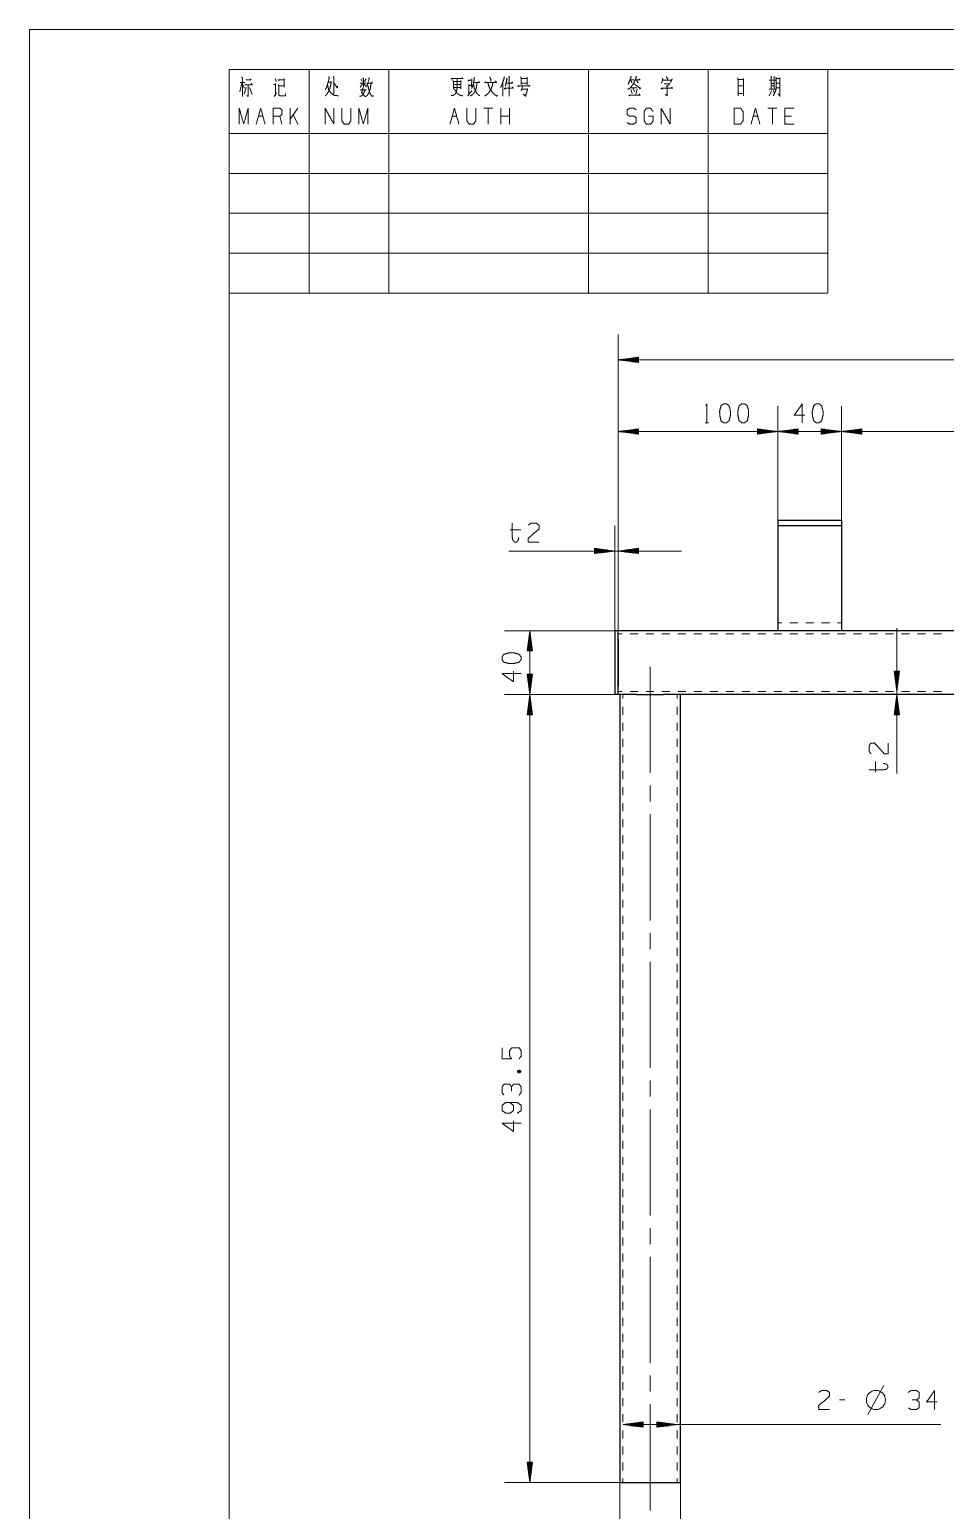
# Model space of a CAD drawing. Header units: millimetres. Extents: x 2210 to 79821, y -19430 to 2344.
# Drawn here: x 3900.3 to 4015, y 1604.4 to 1789.8 of the extents above; entities that cross this region are included whole.
import ezdxf

# ---------------------------------------------------------------- set-up
doc = ezdxf.new("R2010")
doc.units = ezdxf.units.MM
doc.layers.add('101', color=7, linetype='Continuous', true_color=0xffffff)

msp = doc.modelspace()

# ---------------------------------------------------------------- linework, layer by layer
at = {"layer": '101', "color": 133, "linetype": 'Continuous', "lineweight": 18}
for p, q in [((4320.27, 1789.82), (3900.27, 1789.82)), ((3900.27, 1789.82), (3900.27, 1492.82)), ((3925.27, 1784.82), (4000.27, 1784.82)), ((4315.27, 1784.82), (3925.27, 1784.82)), ((3925.27, 1784.82), (4000.27, 1784.82)), ((3925.27, 1784.82), (3925.27, 1756.82)), ((3925.27, 1784.82), (3925.27, 1497.82)), ((3925.27, 1784.82), (4000.27, 1784.82)), ((3935.27, 1784.82), (3935.27, 1756.82)), ((3945.27, 1784.82), (3945.27, 1756.82)), ((3970.27, 1784.82), (3970.27, 1756.82)), ((3985.27, 1784.82), (3985.27, 1756.82)), ((4000.27, 1784.82), (4000.27, 1756.82)), ((3925.27, 1776.82), (4000.27, 1776.82)), ((3925.27, 1771.82), (4000.27, 1771.82)), ((3925.27, 1766.82), (4000.27, 1766.82)), ((3925.27, 1761.82), (4000.27, 1761.82)), ((3925.27, 1756.82), (4000.27, 1756.82))]:
    msp.add_line(p, q, dxfattribs=at)
at = {"layer": '101', "color": 72, "linetype": 'Continuous', "lineweight": 18}
for p, q in [((3926.84, 1783.12), (3926.62, 1782.01)), ((3926.63, 1783.19), (3927.24, 1783.19)), ((3926.95, 1782.96), (3927.17, 1782.48)), ((3927.38, 1782.61), (3927.14, 1781.74)), ((3927.83, 1782.59), (3928.14, 1781.7)), ((3931.01, 1783.7), (3931.14, 1783.31)), ((3931.4, 1782.9), (3931.49, 1782.79)), ((3937.68, 1783.23), (3938.03, 1783.23)), ((3941.66, 1782.3), (3942.42, 1782.3)), ((3941.95, 1783.02), (3941.69, 1782.61)), ((3941.79, 1783.6), (3941.93, 1783.31)), ((3942.14, 1783), (3942.38, 1782.73)), ((3942.41, 1783.64), (3942.22, 1783.31)), ((3953.36, 1782.59), (3954.24, 1782.59)), ((3953.38, 1783.31), (3954.26, 1783.31)), ((3953.38, 1782.96), (3954.24, 1782.96)), ((3954.27, 1783.45), (3954.27, 1782.38)), ((3955.27, 1782.98), (3955.27, 1781.72)), ((3955.28, 1782.83), (3955.62, 1782.83)), ((3955.66, 1783.64), (3955.63, 1782.71)), ((3959.54, 1783.1), (3959.54, 1781.47)), ((3961.82, 1783.68), (3962.58, 1783.68)), ((3961.82, 1783.1), (3962.58, 1783.1)), ((3962, 1782.73), (3961.82, 1782.15)), ((3961.87, 1782.38), (3962.6, 1782.38)), ((3962.6, 1783.87), (3962.6, 1782.92)), ((3975.57, 1782.34), (3975.75, 1781.84)), ((3975.62, 1782.54), (3976.33, 1782.54)), ((3975.86, 1782.44), (3976.03, 1782.03)), ((3976.39, 1782.38), (3976.19, 1781.72)), ((3976.3, 1783.5), (3976.48, 1783.16)), ((3993.12, 1782.77), (3993.52, 1782.77)), ((3993.49, 1783.95), (3993.59, 1783.81)), ((3930.92, 1781.45), (3931.2, 1781.9)), ((3993.18, 1782.15), (3992.92, 1781.53)), ((3993.44, 1782.19), (3993.55, 1781.86)), ((3994.02, 1781.76), (3994.26, 1781.51)), ((3928.93, 1778.99), (3929.48, 1778.99)), ((3931.88, 1778), (3931.61, 1778.99)), ((3932.89, 1778), (3932.89, 1779.97)), ((3933.86, 1779.97), (3932.89, 1778.6)), ((3933.86, 1778), (3933.3, 1779.18)), ((3953.2, 1778.99), (3953.76, 1778.99)), ((3958.28, 1779.97), (3957.17, 1779.97)), ((3957.72, 1779.97), (3957.72, 1778)), ((3959.29, 1778), (3959.29, 1779.97)), ((3960.4, 1778.99), (3959.29, 1778.99)), ((3960.4, 1778), (3960.4, 1779.97)), ((3990.91, 1778.99), (3991.47, 1778.99)), ((3993.87, 1779.97), (3992.76, 1779.97)), ((3993.31, 1779.97), (3993.31, 1778)), ((3995.71, 1778.99), (3994.88, 1778.99)), ((3984.9, 1740.58), (3985.32, 1740.58)), ((3960.46, 1727.19), (3961.79, 1727.19)), ((4006.23, 1696.84), (4006.23, 1698.17)), ((3961.38, 1659.24), (3961.8, 1659.4)), ((4005.25, 1616.35), (4007.25, 1620)), ((4002.4, 1618.19), (4001.73, 1618.19))]:
    msp.add_line(p, q, dxfattribs=at)
at = {"layer": '101', "color": 22, "linetype": 'Continuous', "lineweight": 18}
for p, q in [((3973.98, 1714.54), (3973.98, 1751.64)), ((3976.52, 1748.8), (3973.98, 1748.46)), ((3973.98, 1748.46), (3976.52, 1748.13)), ((4085.98, 1748.46), (3973.98, 1748.46)), ((3976.52, 1748.49), (3974.17, 1748.49)), ((3976.52, 1748.44), (3974.17, 1748.44)), ((3976.52, 1748.54), (3974.56, 1748.54)), ((3976.52, 1748.39), (3974.56, 1748.39)), ((3976.52, 1748.59), (3974.95, 1748.59)), ((3976.52, 1748.34), (3974.95, 1748.34)), ((3976.52, 1748.64), (3975.33, 1748.64)), ((3976.52, 1748.28), (3975.33, 1748.28)), ((3976.52, 1748.69), (3975.72, 1748.69)), ((3976.52, 1748.23), (3975.72, 1748.23)), ((3976.52, 1748.74), (3976.1, 1748.74)), ((3976.52, 1748.18), (3976.1, 1748.18)), ((3976.52, 1748.79), (3976.49, 1748.79)), ((3976.52, 1748.79), (3976.49, 1748.79)), ((3976.52, 1748.13), (3976.49, 1748.13)), ((3976.52, 1748.13), (3976.49, 1748.13)), ((3976.52, 1748.13), (3976.52, 1748.8)), ((3973.98, 1714.54), (3973.98, 1742.66)), ((3993.98, 1728.36), (3993.98, 1742.66)), ((3993.98, 1728.36), (3993.98, 1742.66)), ((4001.98, 1728.36), (4001.98, 1742.66)), ((4001.98, 1728.36), (4001.98, 1742.66)), ((3976.52, 1739.82), (3973.98, 1739.49)), ((3976.52, 1739.66), (3975.33, 1739.66)), ((3976.52, 1739.71), (3975.72, 1739.71)), ((3976.52, 1739.76), (3976.1, 1739.76)), ((3976.52, 1739.82), (3976.49, 1739.82)), ((3976.52, 1739.82), (3976.49, 1739.82)), ((3976.52, 1739.15), (3976.52, 1739.82)), ((3993.98, 1739.49), (3991.44, 1739.82)), ((3991.44, 1739.82), (3991.47, 1739.82)), ((3991.44, 1739.82), (3991.44, 1739.15)), ((3991.44, 1739.82), (3991.47, 1739.82)), ((3991.44, 1739.76), (3991.86, 1739.76)), ((3991.44, 1739.71), (3992.25, 1739.71)), ((3991.44, 1739.66), (3992.63, 1739.66)), ((3996.52, 1739.82), (3993.98, 1739.49)), ((3996.52, 1739.66), (3995.33, 1739.66)), ((3996.52, 1739.71), (3995.72, 1739.71)), ((3996.52, 1739.76), (3996.1, 1739.76)), ((3996.52, 1739.82), (3996.49, 1739.82)), ((3996.52, 1739.82), (3996.49, 1739.82)), ((3996.52, 1739.15), (3996.52, 1739.82)), ((4001.98, 1739.49), (3999.44, 1739.82)), ((3999.44, 1739.82), (3999.47, 1739.82)), ((3999.44, 1739.82), (3999.44, 1739.15)), ((3999.44, 1739.82), (3999.47, 1739.82)), ((3999.44, 1739.76), (3999.86, 1739.76)), ((3999.44, 1739.71), (4000.25, 1739.71)), ((3999.44, 1739.66), (4000.63, 1739.66)), ((4004.52, 1739.82), (4001.98, 1739.49)), ((4004.52, 1739.66), (4003.33, 1739.66)), ((4004.52, 1739.71), (4003.72, 1739.71)), ((4004.52, 1739.76), (4004.1, 1739.76)), ((4004.52, 1739.82), (4004.49, 1739.82)), ((4004.52, 1739.82), (4004.49, 1739.82)), ((4004.52, 1739.15), (4004.52, 1739.82)), ((3973.98, 1739.49), (3976.52, 1739.15)), ((3973.98, 1739.49), (3993.98, 1739.49)), ((3976.52, 1739.51), (3974.17, 1739.51)), ((3976.52, 1739.46), (3974.17, 1739.46)), ((3976.52, 1739.56), (3974.56, 1739.56)), ((3976.52, 1739.41), (3974.56, 1739.41)), ((3976.52, 1739.61), (3974.95, 1739.61)), ((3976.52, 1739.36), (3974.95, 1739.36)), ((3976.52, 1739.31), (3975.33, 1739.31)), ((3976.52, 1739.26), (3975.72, 1739.26)), ((3976.52, 1739.21), (3976.1, 1739.21)), ((3976.52, 1739.15), (3976.49, 1739.15)), ((3976.52, 1739.15), (3976.49, 1739.15)), ((3991.44, 1739.61), (3993.02, 1739.61)), ((3991.44, 1739.56), (3993.4, 1739.56)), ((3991.44, 1739.51), (3993.79, 1739.51)), ((3991.44, 1739.15), (3993.98, 1739.49)), ((3991.44, 1739.46), (3993.79, 1739.46)), ((3991.44, 1739.41), (3993.4, 1739.41)), ((3991.44, 1739.36), (3993.02, 1739.36)), ((3991.44, 1739.31), (3992.63, 1739.31)), ((3991.44, 1739.26), (3992.25, 1739.26)), ((3991.44, 1739.21), (3991.86, 1739.21)), ((3991.44, 1739.15), (3991.47, 1739.15)), ((3991.44, 1739.15), (3991.47, 1739.15)), ((3993.98, 1739.49), (3996.52, 1739.15)), ((3993.98, 1739.49), (4001.98, 1739.49)), ((3996.52, 1739.51), (3994.17, 1739.51)), ((3996.52, 1739.46), (3994.17, 1739.46)), ((3996.52, 1739.56), (3994.56, 1739.56)), ((3996.52, 1739.41), (3994.56, 1739.41)), ((3996.52, 1739.61), (3994.95, 1739.61)), ((3996.52, 1739.36), (3994.95, 1739.36)), ((3996.52, 1739.31), (3995.33, 1739.31)), ((3996.52, 1739.26), (3995.72, 1739.26)), ((3996.52, 1739.21), (3996.1, 1739.21)), ((3996.52, 1739.15), (3996.49, 1739.15)), ((3996.52, 1739.15), (3996.49, 1739.15)), ((3999.44, 1739.61), (4001.02, 1739.61)), ((3999.44, 1739.56), (4001.4, 1739.56)), ((3999.44, 1739.51), (4001.79, 1739.51)), ((3999.44, 1739.15), (4001.98, 1739.49)), ((3999.44, 1739.46), (4001.79, 1739.46)), ((3999.44, 1739.41), (4001.4, 1739.41)), ((3999.44, 1739.36), (4001.02, 1739.36)), ((3999.44, 1739.31), (4000.63, 1739.31)), ((3999.44, 1739.26), (4000.25, 1739.26)), ((3999.44, 1739.21), (3999.86, 1739.21)), ((3999.44, 1739.15), (3999.47, 1739.15)), ((3999.44, 1739.15), (3999.47, 1739.15)), ((4001.98, 1739.49), (4004.52, 1739.15)), ((4001.98, 1739.49), (4057.98, 1739.49)), ((4004.52, 1739.51), (4002.17, 1739.51)), ((4004.52, 1739.46), (4002.17, 1739.46)), ((4004.52, 1739.56), (4002.56, 1739.56)), ((4004.52, 1739.41), (4002.56, 1739.41)), ((4004.52, 1739.61), (4002.95, 1739.61)), ((4004.52, 1739.36), (4002.95, 1739.36)), ((4004.52, 1739.31), (4003.33, 1739.31)), ((4004.52, 1739.26), (4003.72, 1739.26)), ((4004.52, 1739.21), (4004.1, 1739.21)), ((4004.52, 1739.15), (4004.49, 1739.15)), ((4004.52, 1739.15), (4004.49, 1739.15)), ((3973.58, 1714.54), (3973.58, 1727.7)), ((3973.98, 1714.54), (3973.98, 1727.7)), ((3973.58, 1724.52), (3971.04, 1724.86)), ((3971.04, 1724.86), (3971.04, 1724.19)), ((3971.04, 1724.85), (3971.07, 1724.85)), ((3971.04, 1724.85), (3971.07, 1724.85)), ((3971.04, 1724.8), (3971.46, 1724.8)), ((3976.52, 1724.86), (3973.98, 1724.52)), ((3976.52, 1724.8), (3976.1, 1724.8)), ((3976.52, 1724.85), (3976.49, 1724.85)), ((3976.52, 1724.85), (3976.49, 1724.85)), ((3976.52, 1724.19), (3976.52, 1724.86)), ((3981.92, 1724.52), (3960.29, 1724.52)), ((3971.04, 1724.75), (3971.85, 1724.75)), ((3971.04, 1724.7), (3972.23, 1724.7)), ((3971.04, 1724.65), (3972.62, 1724.65)), ((3971.04, 1724.6), (3973, 1724.6)), ((3971.04, 1724.55), (3973.39, 1724.55)), ((3971.04, 1724.19), (3973.58, 1724.52)), ((3971.04, 1724.5), (3973.39, 1724.5)), ((3971.04, 1724.45), (3973, 1724.45)), ((3971.04, 1724.39), (3972.62, 1724.39)), ((3971.04, 1724.34), (3972.23, 1724.34)), ((3971.04, 1724.29), (3971.85, 1724.29)), ((3971.04, 1724.24), (3971.46, 1724.24)), ((3971.04, 1724.19), (3971.07, 1724.19)), ((3971.04, 1724.19), (3971.07, 1724.19)), ((3973.98, 1724.52), (3976.52, 1724.19)), ((3976.52, 1724.55), (3974.17, 1724.55)), ((3976.52, 1724.5), (3974.17, 1724.5)), ((3976.52, 1724.6), (3974.56, 1724.6)), ((3976.52, 1724.45), (3974.56, 1724.45)), ((3976.52, 1724.65), (3974.95, 1724.65)), ((3976.52, 1724.39), (3974.95, 1724.39)), ((3976.52, 1724.7), (3975.33, 1724.7)), ((3976.52, 1724.34), (3975.33, 1724.34)), ((3976.52, 1724.75), (3975.72, 1724.75)), ((3976.52, 1724.29), (3975.72, 1724.29)), ((3976.52, 1724.24), (3976.1, 1724.24)), ((3976.52, 1724.19), (3976.49, 1724.19)), ((3976.52, 1724.19), (3976.49, 1724.19)), ((3973.98, 1714.54), (3959.75, 1714.54)), ((3962.92, 1714.54), (3962.59, 1712)), ((3962.85, 1712), (3962.85, 1713.96)), ((3962.9, 1712), (3962.9, 1714.34)), ((3963.26, 1712), (3962.92, 1714.54)), ((3962.92, 1706.54), (3962.92, 1714.54)), ((3962.95, 1712), (3962.95, 1714.34)), ((3963, 1712), (3963, 1713.96)), ((4008.9, 1696.66), (4008.9, 1714.87)), ((3962.59, 1712), (3962.59, 1712.03)), ((3962.59, 1712), (3962.59, 1712.03)), ((3962.59, 1712), (3963.26, 1712)), ((3962.64, 1712), (3962.64, 1712.41)), ((3962.69, 1712), (3962.69, 1712.8)), ((3962.74, 1712), (3962.74, 1713.18)), ((3962.8, 1712), (3962.8, 1713.57)), ((3963.05, 1712), (3963.05, 1713.57)), ((3963.1, 1712), (3963.1, 1713.18)), ((3963.15, 1712), (3963.15, 1712.8)), ((3963.2, 1712), (3963.2, 1712.41)), ((3963.25, 1712), (3963.25, 1712.03)), ((3963.25, 1712), (3963.25, 1712.03)), ((3962.59, 1709.08), (3962.59, 1709.04)), ((3962.59, 1709.08), (3962.59, 1709.04)), ((3963.26, 1709.08), (3962.59, 1709.08)), ((3962.59, 1709.08), (3962.92, 1706.54)), ((3962.64, 1709.08), (3962.64, 1708.66)), ((3962.69, 1709.08), (3962.69, 1708.27)), ((3962.74, 1709.08), (3962.74, 1707.89)), ((3962.8, 1709.08), (3962.8, 1707.5)), ((3962.85, 1709.08), (3962.85, 1707.11)), ((3962.9, 1709.08), (3962.9, 1706.73)), ((3962.92, 1706.54), (3963.26, 1709.08)), ((3962.95, 1709.08), (3962.95, 1706.73)), ((3963, 1709.08), (3963, 1707.11)), ((3963.05, 1709.08), (3963.05, 1707.5)), ((3963.1, 1709.08), (3963.1, 1707.89)), ((3963.15, 1709.08), (3963.15, 1708.27)), ((3963.2, 1709.08), (3963.2, 1708.66)), ((3963.25, 1709.08), (3963.25, 1709.04)), ((3963.25, 1709.08), (3963.25, 1709.04)), ((4008.56, 1709.48), (4008.9, 1706.94)), ((4009.23, 1709.48), (4008.56, 1709.48)), ((4008.57, 1709.48), (4008.57, 1709.44)), ((4008.57, 1709.48), (4008.57, 1709.44)), ((4008.62, 1709.48), (4008.62, 1709.06)), ((4008.67, 1709.48), (4008.67, 1708.67)), ((4008.72, 1709.48), (4008.72, 1708.29)), ((4008.77, 1709.48), (4008.77, 1707.9)), ((4008.82, 1709.48), (4008.82, 1707.51)), ((4008.87, 1709.48), (4008.87, 1707.13)), ((4008.9, 1706.94), (4009.23, 1709.48)), ((4008.92, 1709.48), (4008.92, 1707.13)), ((4008.97, 1709.48), (4008.97, 1707.51)), ((4009.02, 1709.48), (4009.02, 1707.9)), ((4009.07, 1709.48), (4009.07, 1708.29)), ((4009.12, 1709.48), (4009.12, 1708.67)), ((4009.18, 1709.48), (4009.18, 1709.06)), ((4009.23, 1709.48), (4009.23, 1709.44)), ((4009.23, 1709.48), (4009.23, 1709.44)), ((3974.18, 1706.54), (3959.75, 1706.54)), ((3973.98, 1706.54), (3959.75, 1706.54)), ((3962.92, 1706.54), (3962.59, 1704)), ((3962.9, 1704), (3962.9, 1706.34)), ((3962.92, 1607.84), (3962.92, 1706.54)), ((3963.26, 1704), (3962.92, 1706.54)), ((3962.95, 1704), (3962.95, 1706.34)), ((3976.28, 1706.54), (4012.07, 1706.54)), ((4008.9, 1706.54), (4008.56, 1704)), ((4008.87, 1704), (4008.87, 1706.34)), ((4009.23, 1704), (4008.9, 1706.54)), ((4008.92, 1704), (4008.92, 1706.34)), ((3962.64, 1704), (3962.64, 1704.41)), ((3962.69, 1704), (3962.69, 1704.8)), ((3962.74, 1704), (3962.74, 1705.18)), ((3962.8, 1704), (3962.8, 1705.57)), ((3962.85, 1704), (3962.85, 1705.96)), ((3963, 1704), (3963, 1705.96)), ((3963.05, 1704), (3963.05, 1705.57)), ((3963.1, 1704), (3963.1, 1705.18)), ((3963.15, 1704), (3963.15, 1704.8)), ((3963.2, 1704), (3963.2, 1704.41)), ((4008.62, 1704), (4008.62, 1704.41)), ((4008.67, 1704), (4008.67, 1704.8)), ((4008.72, 1704), (4008.72, 1705.18)), ((4008.77, 1704), (4008.77, 1705.57)), ((4008.82, 1704), (4008.82, 1705.96)), ((4008.97, 1704), (4008.97, 1705.96)), ((4009.02, 1704), (4009.02, 1705.57)), ((4009.07, 1704), (4009.07, 1705.18)), ((4009.12, 1704), (4009.12, 1704.8)), ((4009.18, 1704), (4009.18, 1704.41)), ((3962.59, 1704), (3962.59, 1704.03)), ((3962.59, 1704), (3962.59, 1704.03)), ((3962.59, 1704), (3963.26, 1704)), ((3963.25, 1704), (3963.25, 1704.03)), ((3963.25, 1704), (3963.25, 1704.03)), ((4008.56, 1704), (4009.23, 1704)), ((4008.57, 1704), (4008.57, 1704.03)), ((4008.57, 1704), (4008.57, 1704.03)), ((4009.23, 1704), (4009.23, 1704.03)), ((4009.23, 1704), (4009.23, 1704.03)), ((3977.12, 1615.44), (3974.58, 1615.1)), ((3977.12, 1615.38), (3976.7, 1615.38)), ((3977.12, 1615.43), (3977.09, 1615.43)), ((3977.12, 1615.43), (3977.09, 1615.43)), ((3977.12, 1614.77), (3977.12, 1615.44)), ((3981.38, 1615.1), (3978.84, 1615.44)), ((3978.84, 1615.44), (3978.84, 1614.77)), ((3978.84, 1615.43), (3978.87, 1615.43)), ((3978.84, 1615.43), (3978.87, 1615.43)), ((3978.84, 1615.38), (3979.26, 1615.38)), ((3974.58, 1615.1), (4014.4, 1615.1)), ((3974.58, 1615.1), (3977.12, 1614.77)), ((3977.12, 1615.13), (3974.77, 1615.13)), ((3977.12, 1615.08), (3974.77, 1615.08)), ((3977.12, 1615.18), (3975.16, 1615.18)), ((3977.12, 1615.03), (3975.16, 1615.03)), ((3977.12, 1615.23), (3975.55, 1615.23)), ((3977.12, 1614.97), (3975.55, 1614.97)), ((3977.12, 1615.28), (3975.93, 1615.28)), ((3977.12, 1614.92), (3975.93, 1614.92)), ((3977.12, 1615.33), (3976.32, 1615.33)), ((3977.12, 1614.87), (3976.32, 1614.87)), ((3977.12, 1614.82), (3976.7, 1614.82)), ((3977.12, 1614.77), (3977.09, 1614.77)), ((3977.12, 1614.77), (3977.09, 1614.77)), ((3978.84, 1615.33), (3979.65, 1615.33)), ((3978.84, 1615.28), (3980.03, 1615.28)), ((3978.84, 1615.23), (3980.42, 1615.23)), ((3978.84, 1615.18), (3980.8, 1615.18)), ((3978.84, 1615.13), (3981.19, 1615.13)), ((3978.84, 1614.77), (3981.38, 1615.1)), ((3978.84, 1615.08), (3981.19, 1615.08)), ((3978.84, 1615.03), (3980.8, 1615.03)), ((3978.84, 1614.97), (3980.42, 1614.97)), ((3978.84, 1614.92), (3980.03, 1614.92)), ((3978.84, 1614.87), (3979.65, 1614.87)), ((3978.84, 1614.82), (3979.26, 1614.82)), ((3978.84, 1614.77), (3978.87, 1614.77)), ((3978.84, 1614.77), (3978.87, 1614.77)), ((3963.26, 1610.38), (3962.59, 1610.38)), ((3962.59, 1610.38), (3962.92, 1607.84)), ((3962.59, 1610.38), (3962.59, 1610.34)), ((3962.59, 1610.38), (3962.59, 1610.34)), ((3962.64, 1610.38), (3962.64, 1609.96)), ((3962.69, 1610.38), (3962.69, 1609.57)), ((3962.74, 1610.38), (3962.74, 1609.19)), ((3962.8, 1610.38), (3962.8, 1608.8)), ((3962.85, 1610.38), (3962.85, 1608.41)), ((3962.9, 1610.38), (3962.9, 1608.03)), ((3962.92, 1607.84), (3963.26, 1610.38)), ((3962.95, 1610.38), (3962.95, 1608.03)), ((3963, 1610.38), (3963, 1608.41)), ((3963.05, 1610.38), (3963.05, 1608.8)), ((3963.1, 1610.38), (3963.1, 1609.19)), ((3963.15, 1610.38), (3963.15, 1609.57)), ((3963.2, 1610.38), (3963.2, 1609.96)), ((3963.25, 1610.38), (3963.25, 1610.34)), ((3963.25, 1610.38), (3963.25, 1610.34)), ((3974.18, 1607.84), (3959.75, 1607.84)), ((3974.18, 1607.84), (3974.18, 1595.18)), ((3981.78, 1607.84), (3981.78, 1595.18))]:
    msp.add_line(p, q, dxfattribs=at)
at = {"layer": '101', "color": 92, "linetype": 'Continuous', "lineweight": 25}
for p, q in [((4001.98, 1728.36), (3993.98, 1728.36)), ((3993.98, 1728.36), (3993.98, 1727.66)), ((4001.98, 1727.66), (3993.98, 1727.66)), ((3993.98, 1727.66), (3993.98, 1725.71)), ((4001.98, 1728.36), (4001.98, 1727.66)), ((4001.98, 1727.66), (4001.98, 1725.71)), ((3993.98, 1724.29), (3993.98, 1715.54)), ((4001.98, 1724.29), (4001.98, 1715.54)), ((3993.98, 1714.54), (3973.98, 1714.54)), ((3973.98, 1707.14), (3973.98, 1713.94)), ((4001.98, 1714.54), (3993.98, 1714.54)), ((4057.98, 1714.54), (4001.98, 1714.54)), ((3976.28, 1706.54), (3973.98, 1706.54)), ((3974.18, 1706.54), (3974.18, 1607.84)), ((4085.98, 1706.54), (3979.68, 1706.54)), ((3981.78, 1607.84), (3981.78, 1706.54))]:
    msp.add_line(p, q, dxfattribs=at)
at = {"layer": '101', "color": 53, "linetype": 'Continuous', "lineweight": 18}
for p, q in [((3994.48, 1715.54), (3993.98, 1715.54)), ((3996.48, 1715.54), (3995.48, 1715.54)), ((3998.48, 1715.54), (3997.48, 1715.54)), ((4000.48, 1715.54), (3999.48, 1715.54)), ((4001.98, 1715.54), (4001.48, 1715.54)), ((3974.48, 1714.14), (3973.98, 1714.14)), ((3976.48, 1714.14), (3975.48, 1714.14)), ((3978.48, 1714.14), (3977.48, 1714.14)), ((3980.48, 1714.14), (3979.48, 1714.14)), ((3982.48, 1714.14), (3981.48, 1714.14)), ((3984.48, 1714.14), (3983.48, 1714.14)), ((3986.48, 1714.14), (3985.48, 1714.14)), ((3988.48, 1714.14), (3987.48, 1714.14)), ((3990.48, 1714.14), (3989.48, 1714.14)), ((3992.48, 1714.14), (3991.48, 1714.14)), ((3994.48, 1714.14), (3993.48, 1714.14)), ((3996.48, 1714.14), (3995.48, 1714.14)), ((3998.48, 1714.14), (3997.48, 1714.14)), ((4000.48, 1714.14), (3999.48, 1714.14)), ((4002.48, 1714.14), (4001.48, 1714.14)), ((4004.48, 1714.14), (4003.48, 1714.14)), ((4006.48, 1714.14), (4005.48, 1714.14)), ((4008.48, 1714.14), (4007.48, 1714.14)), ((4010.48, 1714.14), (4009.48, 1714.14)), ((4012.48, 1714.14), (4011.48, 1714.14)), ((4014.48, 1714.14), (4013.48, 1714.14)), ((3974.48, 1706.94), (3973.98, 1706.94)), ((3974.58, 1706.54), (3974.58, 1706.03)), ((3976.48, 1706.94), (3975.48, 1706.94)), ((3978.48, 1706.94), (3977.48, 1706.94)), ((3980.48, 1706.94), (3979.48, 1706.94)), ((3981.38, 1706.03), (3981.38, 1706.54)), ((3982.48, 1706.94), (3981.48, 1706.94)), ((3984.48, 1706.94), (3983.48, 1706.94)), ((3986.48, 1706.94), (3985.48, 1706.94)), ((3988.48, 1706.94), (3987.48, 1706.94)), ((3990.48, 1706.94), (3989.48, 1706.94)), ((3992.48, 1706.94), (3991.48, 1706.94)), ((3994.48, 1706.94), (3993.48, 1706.94)), ((3996.48, 1706.94), (3995.48, 1706.94)), ((3998.48, 1706.94), (3997.48, 1706.94)), ((4000.48, 1706.94), (3999.48, 1706.94)), ((4002.48, 1706.94), (4001.48, 1706.94)), ((4004.48, 1706.94), (4003.48, 1706.94)), ((4006.48, 1706.94), (4005.48, 1706.94)), ((4008.48, 1706.94), (4007.48, 1706.94)), ((4010.48, 1706.94), (4009.48, 1706.94)), ((4012.48, 1706.94), (4011.48, 1706.94)), ((4014.48, 1706.94), (4013.48, 1706.94)), ((3974.58, 1705.02), (3974.58, 1704.02)), ((3981.38, 1704.02), (3981.38, 1705.02)), ((3974.58, 1703.01), (3974.58, 1702)), ((3981.38, 1702), (3981.38, 1703.01)), ((3974.58, 1701), (3974.58, 1699.99)), ((3981.38, 1699.99), (3981.38, 1701)), ((3974.58, 1698.98), (3974.58, 1697.97)), ((3981.38, 1697.97), (3981.38, 1698.98)), ((3974.58, 1696.97), (3974.58, 1695.96)), ((3981.38, 1695.96), (3981.38, 1696.97)), ((3974.58, 1694.95), (3974.58, 1693.95)), ((3981.38, 1693.95), (3981.38, 1694.95)), ((3974.58, 1692.94), (3974.58, 1691.93)), ((3981.38, 1691.93), (3981.38, 1692.94)), ((3974.58, 1690.92), (3974.58, 1689.92)), ((3981.38, 1689.92), (3981.38, 1690.92)), ((3974.58, 1688.91), (3974.58, 1687.9)), ((3981.38, 1687.9), (3981.38, 1688.91)), ((3974.58, 1686.9), (3974.58, 1685.89)), ((3981.38, 1685.89), (3981.38, 1686.9)), ((3974.58, 1684.88), (3974.58, 1683.87)), ((3981.38, 1683.87), (3981.38, 1684.88)), ((3974.58, 1682.87), (3974.58, 1681.86)), ((3981.38, 1681.86), (3981.38, 1682.87)), ((3974.58, 1680.85), (3974.58, 1679.85)), ((3981.38, 1679.85), (3981.38, 1680.85)), ((3974.58, 1678.84), (3974.58, 1677.83)), ((3981.38, 1677.83), (3981.38, 1678.84)), ((3974.58, 1676.82), (3974.58, 1675.82)), ((3981.38, 1675.82), (3981.38, 1676.82)), ((3974.58, 1674.81), (3974.58, 1673.8)), ((3981.38, 1673.8), (3981.38, 1674.81)), ((3974.58, 1672.8), (3974.58, 1671.79)), ((3981.38, 1671.79), (3981.38, 1672.8)), ((3974.58, 1670.78), (3974.58, 1669.77)), ((3981.38, 1669.77), (3981.38, 1670.78)), ((3974.58, 1668.77), (3974.58, 1667.76)), ((3981.38, 1667.76), (3981.38, 1668.77)), ((3974.58, 1666.75), (3974.58, 1665.75)), ((3981.38, 1665.75), (3981.38, 1666.75)), ((3974.58, 1664.74), (3974.58, 1663.73)), ((3981.38, 1663.73), (3981.38, 1664.74)), ((3974.58, 1662.72), (3974.58, 1661.72)), ((3981.38, 1661.72), (3981.38, 1662.72)), ((3974.58, 1660.71), (3974.58, 1659.7)), ((3981.38, 1659.7), (3981.38, 1660.71)), ((3974.58, 1658.7), (3974.58, 1657.69)), ((3981.38, 1657.69), (3981.38, 1658.7)), ((3974.58, 1656.68), (3974.58, 1655.67)), ((3981.38, 1655.67), (3981.38, 1656.68)), ((3974.58, 1654.67), (3974.58, 1653.66)), ((3981.38, 1653.66), (3981.38, 1654.67)), ((3974.58, 1652.65), (3974.58, 1651.65)), ((3981.38, 1651.65), (3981.38, 1652.65)), ((3974.58, 1650.64), (3974.58, 1649.63)), ((3981.38, 1649.63), (3981.38, 1650.64)), ((3974.58, 1648.62), (3974.58, 1647.62)), ((3981.38, 1647.62), (3981.38, 1648.62)), ((3974.58, 1646.61), (3974.58, 1645.6)), ((3981.38, 1645.6), (3981.38, 1646.61)), ((3974.58, 1644.6), (3974.58, 1643.59)), ((3981.38, 1643.59), (3981.38, 1644.6)), ((3974.58, 1642.58), (3974.58, 1641.57)), ((3981.38, 1641.57), (3981.38, 1642.58)), ((3974.58, 1640.57), (3974.58, 1639.56)), ((3981.38, 1639.56), (3981.38, 1640.57)), ((3974.58, 1638.55), (3974.58, 1637.55)), ((3981.38, 1637.55), (3981.38, 1638.55)), ((3974.58, 1636.54), (3974.58, 1635.53)), ((3981.38, 1635.53), (3981.38, 1636.54)), ((3974.58, 1634.52), (3974.58, 1633.52)), ((3981.38, 1633.52), (3981.38, 1634.52)), ((3974.58, 1632.51), (3974.58, 1631.5)), ((3981.38, 1631.5), (3981.38, 1632.51)), ((3974.58, 1630.5), (3974.58, 1629.49)), ((3981.38, 1629.49), (3981.38, 1630.5)), ((3974.58, 1628.48), (3974.58, 1627.47)), ((3981.38, 1627.47), (3981.38, 1628.48)), ((3974.58, 1626.47), (3974.58, 1625.46)), ((3981.38, 1625.46), (3981.38, 1626.47)), ((3974.58, 1624.45), (3974.58, 1623.45)), ((3981.38, 1623.45), (3981.38, 1624.45)), ((3974.58, 1622.44), (3974.58, 1621.43)), ((3981.38, 1621.43), (3981.38, 1622.44)), ((3974.58, 1620.42), (3974.58, 1619.42)), ((3981.38, 1619.42), (3981.38, 1620.42)), ((3974.58, 1618.41), (3974.58, 1617.4)), ((3981.38, 1617.4), (3981.38, 1618.41)), ((3974.58, 1616.4), (3974.58, 1615.39)), ((3981.38, 1615.39), (3981.38, 1616.4)), ((3974.58, 1614.38), (3974.58, 1613.37)), ((3981.38, 1613.37), (3981.38, 1614.38)), ((3974.58, 1612.37), (3974.58, 1611.36)), ((3981.38, 1611.36), (3981.38, 1612.37)), ((3974.58, 1610.35), (3974.58, 1609.35)), ((3981.38, 1609.35), (3981.38, 1610.35)), ((3974.58, 1608.34), (3974.58, 1607.84)), ((3981.38, 1607.84), (3981.38, 1608.34))]:
    msp.add_line(p, q, dxfattribs=at)
at = {"layer": '101', "color": 72, "linetype": 'Continuous', "lineweight": 25}
for p, q in [((3973.98, 1714.54), (3973.58, 1714.54)), ((3973.58, 1713.54), (3973.58, 1707.54)), ((3973.98, 1713.54), (3973.98, 1707.54)), ((3973.98, 1706.54), (3973.58, 1706.54))]:
    msp.add_line(p, q, dxfattribs=at)
at = {"layer": '101', "color": 151, "linetype": 'Continuous', "lineweight": 18}
for p, q in [((3977.98, 1693.13), (3977.98, 1695.13)), ((3977.98, 1678.25), (3977.98, 1691.54)), ((3977.98, 1674.65), (3977.98, 1676.66)), ((3977.98, 1659.78), (3977.98, 1673.07)), ((3977.98, 1656.18), (3977.98, 1658.19)), ((3977.98, 1641.3), (3977.98, 1654.59)), ((3977.98, 1637.71), (3977.98, 1639.72)), ((3977.98, 1622.83), (3977.98, 1636.12)), ((3977.98, 1619.24), (3977.98, 1621.24))]:
    msp.add_line(p, q, dxfattribs=at)
at = {"layer": '101', "color": 72, "linetype": 'Continuous', "lineweight": 18}
msp.add_circle((4006.28, 1618.19), 1.2, dxfattribs=at)
for points, knots in [([(3926.84, 1783.89), (3926.94, 1783.77), (3926.94, 1781.43)], [0, 0, 0.064393, 1, 1]), ([(3927.19, 1782.9), (3928.14, 1782.9), (3928.08, 1783.06), (3928.01, 1782.92)], [0, 0, 0.737857, 0.874089, 1, 1]), ([(3927.36, 1783.52), (3927.99, 1783.52), (3927.95, 1783.64), (3927.9, 1783.56)], [0, 0, 0.736257, 0.890366, 1, 1]), ([(3927.63, 1782.9), (3927.63, 1781.47), (3927.46, 1781.55)], [0, 0, 0.887515, 1, 1]), ([(3930.81, 1782.96), (3931.06, 1782.96), (3931.06, 1783.08), (3931.06, 1781.63)], [0, 0, 0.136549, 0.204721, 1, 1]), ([(3931.55, 1783.52), (3931.47, 1783.45), (3931.41, 1783.52), (3932.15, 1783.52), (3932.15, 1783.7), (3932.15, 1782.61), (3932.15, 1782.79), (3931.49, 1782.79), (3931.49, 1781.65), (3931.5, 1781.57), (3931.62, 1781.53), (3932.31, 1781.53), (3932.31, 1781.84)], [0, 0, 0.017819, 0.033666, 0.169515, 0.204099, 0.407776, 0.442364, 0.564628, 0.775991, 0.791603, 0.814658, 0.942357, 1, 1]), ([(3938.06, 1783.37), (3937.97, 1782.77), (3937.92, 1782.59), (3937.89, 1782.44), (3937.8, 1782.3), (3937.73, 1782.13), (3937.68, 1782.01), (3937.58, 1781.84), (3937.49, 1781.72), (3937.3, 1781.53)], [0, 0, 0.296659, 0.392137, 0.46442, 0.547267, 0.635799, 0.700206, 0.795426, 0.869797, 1, 1]), ([(3937.73, 1783.95), (3937.8, 1783.77), (3937.73, 1783.5), (3937.7, 1783.35), (3937.64, 1783.16), (3937.58, 1782.96), (3937.52, 1782.77), (3937.48, 1782.61), (3937.4, 1782.48), (3937.32, 1782.34)], [0, 0, 0.116545, 0.278927, 0.365002, 0.478708, 0.603961, 0.717668, 0.817418, 0.901357, 1, 1]), ([(3937.58, 1782.83), (3937.64, 1782.69), (3937.68, 1782.52), (3937.71, 1782.38), (3937.86, 1782.09), (3937.93, 1782.01), (3938.14, 1781.8), (3938.25, 1781.7), (3938.4, 1781.61), (3938.6, 1781.55), (3938.79, 1781.55), (3938.94, 1781.53)], [0, 0, 0.075191, 0.157626, 0.228751, 0.384956, 0.438117, 0.578248, 0.65344, 0.734339, 0.837348, 0.928887, 1, 1]), ([(3938.31, 1783.93), (3938.37, 1783.79), (3938.37, 1781.7)], [0, 0, 0.06955, 1, 1]), ([(3938.34, 1783.21), (3938.82, 1782.54), (3938.82, 1782.73)], [0, 0, 0.814818, 1, 1]), ([(3942, 1783.77), (3942.13, 1783.7), (3942.07, 1783.74), (3942.07, 1782.59), (3942.07, 1783.12), (3941.66, 1783.12), (3942.48, 1783.12)], [0, 0, 0.046318, 0.069123, 0.437816, 0.608997, 0.739331, 1, 1]), ([(3942.03, 1782.5), (3941.85, 1781.92), (3942.29, 1781.45)], [0, 0, 0.483237, 1, 1]), ([(3942.99, 1783.02), (3942.99, 1782.77), (3942.96, 1782.5), (3942.89, 1782.21), (3942.77, 1781.92), (3942.64, 1781.72), (3942.5, 1781.53), (3942.29, 1781.41)], [0, 0, 0.134106, 0.280228, 0.441583, 0.610314, 0.742762, 0.870657, 1, 1]), ([(3942.73, 1783.79), (3942.86, 1783.64), (3942.82, 1783.68), (3942.48, 1782.63)], [0, 0, 0.143537, 0.187773, 1, 1]), ([(3942.64, 1782.83), (3942.69, 1782.63), (3942.73, 1782.38), (3942.82, 1782.09), (3942.93, 1781.8), (3943.07, 1781.57), (3943.26, 1781.43), (3943.3, 1781.57)], [0, 0, 0.122124, 0.267694, 0.442444, 0.622807, 0.774615, 0.912625, 1, 1]), ([(3942.7, 1783.1), (3943.2, 1783.1), (3943.17, 1783.27), (3943.11, 1783.16)], [0, 0, 0.634119, 0.848445, 1, 1]), ([(3953.17, 1783.68), (3953.15, 1783.58), (3953.06, 1783.7), (3954.54, 1783.7), (3954.46, 1783.81), (3954.4, 1783.7)], [0, 0, 0.054227, 0.130909, 0.87613, 0.940043, 1, 1]), ([(3953.83, 1783.7), (3953.83, 1782.54), (3953.79, 1782.4), (3953.77, 1782.23), (3953.72, 1782.03), (3953.64, 1781.86), (3953.56, 1781.74), (3953.42, 1781.63), (3953.29, 1781.57), (3953.09, 1781.55)], [0, 0, 0.455623, 0.515134, 0.580482, 0.665033, 0.736192, 0.79598, 0.861823, 0.919058, 1, 1]), ([(3953.28, 1783.45), (3953.36, 1783.31), (3953.36, 1782.4)], [0, 0, 0.156848, 1, 1]), ([(3953.48, 1782.42), (3953.56, 1782.25), (3953.64, 1782.11), (3953.75, 1781.98), (3953.82, 1781.86), (3953.89, 1781.76), (3954.02, 1781.7), (3954.17, 1781.61), (3954.33, 1781.57), (3954.52, 1781.53)], [0, 0, 0.124249, 0.240531, 0.35103, 0.449957, 0.536949, 0.636896, 0.752292, 0.866372, 1, 1]), ([(3955.33, 1783.48), (3955.25, 1783.39), (3955.19, 1783.48), (3955.63, 1783.48)], [0, 0, 0.169755, 0.325542, 1, 1]), ([(3956.31, 1783.19), (3956.29, 1782.98), (3956.26, 1782.77), (3956.23, 1782.54), (3956.17, 1782.34), (3956.1, 1782.15), (3956.01, 1782.01), (3955.91, 1781.84), (3955.81, 1781.74), (3955.68, 1781.63), (3955.47, 1781.53)], [0, 0, 0.105429, 0.211651, 0.328282, 0.437572, 0.539265, 0.625346, 0.724284, 0.79827, 0.883378, 1, 1]), ([(3955.94, 1783.87), (3955.98, 1783.79), (3955.9, 1783.23), (3955.78, 1782.81), (3955.74, 1782.67), (3955.62, 1782.44)], [0, 0, 0.062603, 0.440485, 0.727862, 0.828992, 1, 1]), ([(3955.88, 1783), (3955.91, 1782.81), (3955.95, 1782.63), (3955.98, 1782.42), (3956.07, 1782.25), (3956.14, 1782.11), (3956.22, 1781.94), (3956.32, 1781.8), (3956.47, 1781.65), (3956.66, 1781.55)], [0, 0, 0.109654, 0.220947, 0.342501, 0.451483, 0.545868, 0.651144, 0.754315, 0.874064, 1, 1]), ([(3955.94, 1783.21), (3956.64, 1783.21), (3956.55, 1783.31), (3956.44, 1783.19)], [0, 0, 0.696293, 0.830826, 1, 1]), ([(3957.4, 1783.27), (3957.32, 1783.16), (3957.27, 1783.21), (3958.75, 1783.21), (3958.65, 1783.37), (3958.54, 1783.23)], [0, 0, 0.066333, 0.095822, 0.818123, 0.913284, 1, 1]), ([(3958.31, 1783.23), (3958.24, 1782.83), (3958.09, 1782.42), (3957.83, 1781.98), (3957.59, 1781.7), (3957.26, 1781.51)], [0, 0, 0.190069, 0.398701, 0.640199, 0.817216, 1, 1]), ([(3957.68, 1783.12), (3957.75, 1782.9), (3957.93, 1782.4), (3958.21, 1782.01), (3958.52, 1781.65), (3958.79, 1781.53), (3958.85, 1781.61), (3958.75, 1781.45)], [0, 0, 0.103286, 0.330833, 0.538837, 0.740597, 0.872112, 0.915905, 1, 1]), ([(3957.9, 1783.89), (3958.08, 1783.48), (3958.09, 1783.58), (3958.02, 1783.37)], [0, 0, 0.581176, 0.716263, 1, 1]), ([(3959.7, 1783.95), (3959.73, 1783.81), (3959.52, 1783.16), (3959.45, 1782.92), (3959.36, 1782.77), (3959.26, 1782.59)], [0, 0, 0.101083, 0.561706, 0.738774, 0.854629, 1, 1]), ([(3959.85, 1782.48), (3959.82, 1782.34), (3959.74, 1782.48), (3960.84, 1782.48), (3960.77, 1782.61), (3960.74, 1782.5)], [0, 0, 0.08907, 0.186879, 0.848313, 0.935185, 1, 1]), ([(3960.01, 1783.74), (3960.11, 1783.52), (3960.05, 1783.6), (3959.85, 1782.73)], [0, 0, 0.200658, 0.282145, 1, 1]), ([(3959.95, 1783.12), (3960.77, 1783.12), (3960.71, 1783.27), (3960.64, 1783.12)], [0, 0, 0.720068, 0.857376, 1, 1]), ([(3960.27, 1783.95), (3960.39, 1783.81), (3960.33, 1783.87), (3960.33, 1781.47)], [0, 0, 0.069697, 0.101625, 1, 1]), ([(3961.54, 1782.73), (3961.5, 1782.67), (3961.41, 1782.77), (3962.95, 1782.77), (3962.86, 1782.83), (3962.76, 1782.73)], [0, 0, 0.038001, 0.105809, 0.873511, 0.927246, 1, 1]), ([(3961.76, 1783.89), (3961.84, 1783.81), (3961.84, 1782.96)], [0, 0, 0.115189, 1, 1]), ([(3962.67, 1782.44), (3962.39, 1781.47), (3962.11, 1781.76)], [0, 0, 0.71586, 1, 1]), ([(3976.2, 1783.97), (3976.32, 1783.85), (3976.27, 1783.87), (3975.98, 1783.21), (3975.85, 1782.96), (3975.7, 1782.77), (3975.54, 1782.54), (3975.22, 1782.34)], [0, 0, 0.080396, 0.103261, 0.444362, 0.576789, 0.688375, 0.819716, 1, 1]), ([(3975.56, 1783.99), (3975.66, 1783.85), (3975.63, 1783.89), (3975.24, 1782.98), (3975.47, 1783.52), (3975.98, 1783.52), (3975.57, 1783.52), (3975.72, 1783.16)], [0, 0, 0.057042, 0.07334, 0.392466, 0.581127, 0.745774, 0.87749, 1, 1]), ([(3975.92, 1783.08), (3976.11, 1782.92), (3976.3, 1782.79), (3976.45, 1782.69), (3976.65, 1782.52), (3976.85, 1782.5), (3976.68, 1782.42)], [0, 0, 0.194845, 0.370351, 0.508814, 0.712321, 0.860156, 1, 1]), ([(3976.16, 1783.52), (3976.74, 1783.52), (3976.67, 1783.66), (3976.6, 1783.56)], [0, 0, 0.669422, 0.855054, 1, 1]), ([(3979.6, 1782.5), (3979.48, 1782.34), (3979.39, 1782.48), (3980.84, 1782.48), (3980.71, 1782.59), (3980.63, 1782.5)], [0, 0, 0.096613, 0.17732, 0.867547, 0.947356, 1, 1]), ([(3979.51, 1783.74), (3979.62, 1783.52), (3979.6, 1783.6), (3979.42, 1783.1)], [0, 0, 0.294025, 0.394866, 1, 1]), ([(3979.58, 1783.5), (3980.69, 1783.5), (3980.77, 1783.66), (3980.55, 1783.19)], [0, 0, 0.611939, 0.711554, 1, 1]), ([(3979.74, 1783.02), (3980.42, 1783.02), (3980.47, 1783.08), (3980.14, 1782.71), (3980.03, 1782.79), (3980.11, 1782.71), (3980.11, 1781.55), (3979.89, 1781.7)], [0, 0, 0.230144, 0.259318, 0.430979, 0.476011, 0.513789, 0.910079, 1, 1]), ([(3980.03, 1783.93), (3980.15, 1783.64), (3980.2, 1783.68), (3980.15, 1783.58)], [0, 0, 0.644011, 0.768354, 1, 1]), ([(3988.94, 1783.77), (3989.01, 1783.6), (3989.01, 1781.51), (3989.01, 1781.84), (3989.71, 1781.84), (3989.71, 1781.53), (3989.71, 1783.7), (3989.71, 1783.58), (3989.03, 1783.58), (3989.03, 1782.77), (3989.73, 1782.77)], [0, 0, 0.022322, 0.280074, 0.320905, 0.407511, 0.44579, 0.713751, 0.729062, 0.813864, 0.913394, 1, 1]), ([(3993.12, 1783.95), (3993.24, 1783.81), (3993.17, 1783.89), (3993.17, 1782.38), (3992.89, 1782.38), (3993.74, 1782.38), (3993.52, 1782.38), (3993.52, 1783.89), (3993.52, 1783.5), (3992.9, 1783.5), (3993.69, 1783.5), (3993.52, 1783.5), (3993.52, 1783.08), (3993.14, 1783.08)], [0, 0, 0.025061, 0.039924, 0.243199, 0.280605, 0.39479, 0.42432, 0.627595, 0.680502, 0.763188, 0.869498, 0.893122, 0.948813, 1, 1]), ([(3993.75, 1783.85), (3993.8, 1783.7), (3993.8, 1782.52), (3993.74, 1782.25), (3993.61, 1781.94), (3993.52, 1781.7), (3993.4, 1781.51)], [0, 0, 0.062372, 0.548434, 0.661879, 0.800828, 0.909362, 1, 1]), ([(3993.8, 1783.68), (3994.26, 1783.68), (3994.26, 1783.81), (3994.26, 1781.45), (3994.26, 1783.1), (3993.83, 1783.1), (3994.23, 1783.1), (3994.23, 1782.52), (3993.83, 1782.52)], [0, 0, 0.072646, 0.091913, 0.457973, 0.714856, 0.782961, 0.846526, 0.936435, 1, 1]), ([(3942.28, 1782.23), (3942.16, 1781.98), (3942.09, 1781.8), (3941.95, 1781.61), (3941.82, 1781.51), (3941.6, 1781.47)], [0, 0, 0.251055, 0.434029, 0.64262, 0.795766, 1, 1]), ([(3955.3, 1781.72), (3955.21, 1781.53), (3955.15, 1781.55), (3955.68, 1782.19)], [0, 0, 0.187521, 0.244051, 1, 1]), ([(3975.5, 1781.63), (3975.38, 1781.53), (3975.34, 1781.63), (3976.73, 1781.63), (3976.65, 1781.76), (3976.55, 1781.61)], [0, 0, 0.078897, 0.135659, 0.837617, 0.910404, 1, 1]), ([(3926.53, 1778), (3926.53, 1779.97), (3927.08, 1778), (3927.64, 1779.97), (3927.64, 1778)], [0, 0, 0.245192, 0.5, 0.754808, 1, 1]), ([(3930.77, 1778), (3930.77, 1779.97), (3931.61, 1779.97), (3931.88, 1779.78), (3931.88, 1779.18), (3931.61, 1778.99), (3930.77, 1778.99)], [0, 0, 0.400952, 0.571035, 0.639278, 0.761676, 0.829917, 1, 1]), ([(3937.27, 1778), (3937.27, 1779.97), (3938.38, 1778), (3938.38, 1779.97)], [0, 0, 0.317574, 0.682426, 1, 1]), ([(3939.39, 1779.97), (3939.39, 1778.39), (3939.66, 1778), (3940.21, 1778), (3940.51, 1778.39), (3940.51, 1779.97)], [0, 0, 0.337152, 0.438599, 0.557781, 0.662848, 1, 1]), ([(3941.52, 1778), (3941.52, 1779.97), (3942.07, 1778), (3942.63, 1779.97), (3942.63, 1778)], [0, 0, 0.245192, 0.5, 0.754808, 1, 1]), ([(3955.05, 1779.97), (3955.05, 1778.39), (3955.31, 1778), (3955.87, 1778), (3956.16, 1778.39), (3956.16, 1779.97)], [0, 0, 0.337152, 0.438599, 0.557781, 0.662848, 1, 1]), ([(3975.12, 1778.19), (3975.4, 1778), (3975.97, 1778), (3976.25, 1778.21), (3976.25, 1778.79), (3975.97, 1778.99), (3975.41, 1778.99), (3975.12, 1779.18), (3975.12, 1779.78), (3975.41, 1779.97), (3975.97, 1779.97), (3976.25, 1779.78)], [0, 0, 0.068035, 0.184054, 0.254521, 0.372333, 0.442799, 0.555843, 0.626367, 0.748393, 0.81892, 0.931964, 1, 1]), ([(3977.81, 1778.99), (3978.37, 1778.99), (3978.37, 1778.39), (3978.09, 1778), (3977.52, 1778), (3977.24, 1778.39), (3977.24, 1779.57), (3977.53, 1779.97), (3978.07, 1779.97), (3978.35, 1779.57)], [0, 0, 0.103295, 0.214797, 0.304261, 0.410274, 0.499739, 0.718892, 0.809956, 0.910533, 1, 1]), ([(3979.38, 1778), (3979.38, 1779.97), (3980.49, 1778), (3980.49, 1779.97)], [0, 0, 0.317574, 0.682426, 1, 1]), ([(3988.51, 1778), (3989.33, 1778), (3989.63, 1778.39), (3989.63, 1779.57), (3989.33, 1779.97), (3988.51, 1779.97), (3988.51, 1778)], [0, 0, 0.142133, 0.227159, 0.431787, 0.516817, 0.65895, 1, 1]), ([(3990.64, 1778), (3991.19, 1779.97), (3991.75, 1778)], [0, 0, 0.5, 1, 1]), ([(3995.99, 1778), (3994.88, 1778), (3994.88, 1779.97), (3995.99, 1779.97)], [0, 0, 0.265389, 0.734611, 1, 1]), ([(3984.97, 1742.75), (3985.11, 1742.95), (3985.11, 1740.58)], [0, 0, 0.093487, 1, 1]), ([(3987.55, 1740.58), (3987.88, 1740.83), (3988.06, 1741.53), (3988.06, 1742), (3987.88, 1742.73), (3987.55, 1742.95), (3987.21, 1742.95), (3986.87, 1742.73), (3986.7, 1742), (3986.72, 1741.53), (3986.87, 1740.83), (3987.21, 1740.58), (3987.55, 1740.58)], [0, 0, 0.067525, 0.183973, 0.260583, 0.380943, 0.446141, 0.500306, 0.565504, 0.685864, 0.762528, 0.87831, 0.945835, 1, 1]), ([(3989.82, 1740.58), (3990.16, 1740.83), (3990.33, 1741.53), (3990.33, 1742), (3990.16, 1742.73), (3989.82, 1742.95), (3989.49, 1742.95), (3989.15, 1742.73), (3988.97, 1742), (3988.99, 1741.53), (3989.15, 1740.83), (3989.49, 1740.58), (3989.82, 1740.58)], [0, 0, 0.067525, 0.183972, 0.260583, 0.380942, 0.446141, 0.500306, 0.565504, 0.685864, 0.762527, 0.87831, 0.945835, 1, 1]), ([(3997.38, 1741.53), (3996.04, 1741.53), (3997.05, 1742.95), (3997.05, 1740.58)], [0, 0, 0.24587, 0.565295, 1, 1]), ([(3999.15, 1740.58), (3999.48, 1740.83), (3999.66, 1741.53), (3999.66, 1742), (3999.48, 1742.73), (3999.15, 1742.95), (3998.81, 1742.95), (3998.48, 1742.73), (3998.3, 1742), (3998.32, 1741.53), (3998.48, 1740.83), (3998.81, 1740.58), (3999.15, 1740.58)], [0, 0, 0.067525, 0.183972, 0.260583, 0.380943, 0.446141, 0.500306, 0.565504, 0.685864, 0.762528, 0.87831, 0.945835, 1, 1]), ([(3961.54, 1726.19), (3961.45, 1725.84), (3961.26, 1725.64), (3961.01, 1725.64), (3960.8, 1725.84), (3960.73, 1726.19), (3960.73, 1728.01)], [0, 0, 0.107405, 0.190393, 0.264019, 0.350756, 0.456995, 1, 1]), ([(3962.74, 1727.76), (3963.06, 1727.99), (3963.75, 1727.99), (3964.08, 1727.76), (3964.08, 1727.29), (3962.72, 1726.09), (3962.74, 1725.61), (3964.08, 1725.61)], [0, 0, 0.069692, 0.192977, 0.265273, 0.350228, 0.674739, 0.759753, 1, 1]), ([(3961.83, 1711.26), (3961.58, 1711.59), (3960.88, 1711.77), (3960.4, 1711.77), (3959.68, 1711.59), (3959.45, 1711.26), (3959.45, 1710.92), (3959.68, 1710.58), (3960.4, 1710.41), (3960.88, 1710.43), (3961.58, 1710.58), (3961.83, 1710.92), (3961.83, 1711.26)], [0, 0, 0.067527, 0.183972, 0.260584, 0.380942, 0.446142, 0.500305, 0.565505, 0.685864, 0.762529, 0.87831, 0.945837, 1, 1]), ([(3960.88, 1709.49), (3960.88, 1708.15), (3959.45, 1709.16), (3961.83, 1709.16)], [0, 0, 0.245868, 0.565295, 1, 1]), ([(4005.65, 1699.12), (4005.43, 1699.44), (4005.43, 1700.13), (4005.65, 1700.46), (4006.13, 1700.46), (4007.33, 1699.1), (4007.8, 1699.12), (4007.8, 1700.46)], [0, 0, 0.069693, 0.192977, 0.265274, 0.350227, 0.67474, 0.759751, 1, 1]), ([(4007.23, 1697.92), (4007.58, 1697.83), (4007.78, 1697.64), (4007.78, 1697.39), (4007.58, 1697.18), (4007.23, 1697.11), (4005.4, 1697.11)], [0, 0, 0.107403, 0.190394, 0.264019, 0.350757, 0.456997, 1, 1]), ([(3961.6, 1660.92), (3961.83, 1661.25), (3961.83, 1661.94), (3961.6, 1662.28), (3960.65, 1662.28), (3960.4, 1661.94), (3960.4, 1661.25), (3960.63, 1660.92), (3959.45, 1660.92), (3959.45, 1662.28)], [0, 0, 0.062228, 0.168343, 0.230571, 0.376815, 0.441265, 0.54738, 0.609608, 0.79049, 1, 1]), ([(3961.8, 1659.24), (3961.8, 1659.4), (3961.58, 1659.49), (3961.38, 1659.4), (3961.38, 1659.24), (3961.58, 1659.15), (3961.8, 1659.24), (3961.38, 1659.4)], [0, 0, 0.093979, 0.236784, 0.365955, 0.459934, 0.589107, 0.731915, 1, 1]), ([(3960.63, 1657.39), (3960.4, 1657.73), (3959.68, 1657.73), (3959.45, 1657.39), (3959.45, 1656.7), (3959.68, 1656.36)], [0, 0, 0.153874, 0.429851, 0.583725, 0.846125, 1, 1]), ([(3961.6, 1656.38), (3961.83, 1656.7), (3961.83, 1657.39), (3961.6, 1657.73), (3960.88, 1657.73), (3960.63, 1657.39), (3960.63, 1656.88)], [0, 0, 0.12412, 0.34369, 0.472447, 0.703377, 0.836731, 1, 1]), ([(3961.35, 1654.11), (3961.83, 1654.42), (3961.83, 1655.11), (3961.35, 1655.45), (3959.93, 1655.45), (3959.45, 1655.11), (3959.45, 1654.42), (3959.93, 1654.11), (3960.4, 1654.09), (3960.88, 1654.42), (3960.88, 1655.11), (3960.4, 1655.45)], [0, 0, 0.076856, 0.169525, 0.247728, 0.439296, 0.5175, 0.610168, 0.687025, 0.750925, 0.829128, 0.921797, 1, 1]), ([(3960.88, 1653.17), (3960.88, 1651.83), (3959.45, 1652.84), (3961.83, 1652.84)], [0, 0, 0.245869, 0.565295, 1, 1]), ([(3999.12, 1619.14), (3999.44, 1619.36), (4000.13, 1619.36), (4000.46, 1619.14), (4000.46, 1618.66), (3999.1, 1617.46), (3999.12, 1616.99), (4000.46, 1616.99)], [0, 0, 0.069693, 0.192977, 0.265274, 0.350227, 0.67474, 0.759752, 1, 1]), ([(4011.35, 1618.19), (4011.68, 1618.41), (4011.68, 1619.14), (4011.35, 1619.36), (4010.66, 1619.36), (4010.32, 1619.14)], [0, 0, 0.153874, 0.429851, 0.583726, 0.846126, 1, 1]), ([(4013.96, 1617.94), (4012.62, 1617.94), (4013.62, 1619.36), (4013.62, 1616.99)], [0, 0, 0.245869, 0.565295, 1, 1]), ([(4010.34, 1617.21), (4010.66, 1616.99), (4011.35, 1616.99), (4011.68, 1617.21), (4011.68, 1617.94), (4011.35, 1618.19), (4010.84, 1618.19)], [0, 0, 0.124118, 0.343688, 0.472446, 0.703376, 0.836731, 1, 1])]:
    msp.add_open_spline(points, degree=1, knots=knots, dxfattribs=at)
for points in [[(3928.65, 1778), (3929.21, 1779.97), (3929.76, 1778)], [(3952.93, 1778), (3953.48, 1779.97), (3954.04, 1778)]]:
    msp.add_open_spline(points, degree=1, dxfattribs=at)
at = {"layer": '101', "color": 92, "linetype": 'Continuous', "lineweight": 25}
for points in [[(3993.98, 1725.71), (3993.98, 1724.29)], [(4001.98, 1725.71), (4001.98, 1724.29)], [(3993.98, 1715.54), (3993.98, 1715.04), (3993.98, 1714.54)], [(4001.98, 1715.54), (4001.98, 1715.04), (4001.98, 1714.54)], [(3973.98, 1713.94), (3973.98, 1714.54)], [(3973.98, 1706.54), (3973.98, 1707.14)]]:
    msp.add_open_spline(points, degree=1, dxfattribs=at)
at = {"layer": '101', "color": 72, "linetype": 'Continuous', "lineweight": 25}
msp.add_open_spline([(3973.58, 1714.54), (3973.58, 1714.4), (3973.58, 1713.54)], degree=1, knots=[0, 0, 0.133966, 1, 1], dxfattribs=at)
at = {"layer": '101', "color": 151, "linetype": 'Continuous', "lineweight": 18}
for points, knots in [([(3977.98, 1696.72), (3977.98, 1706.84), (3977.98, 1710.01)], [0, 0, 0.761105, 1, 1]), ([(3977.98, 1604.36), (3977.98, 1605.95), (3977.98, 1617.65)], [0, 0, 0.119448, 1, 1])]:
    msp.add_open_spline(points, degree=1, knots=knots, dxfattribs=at)
at = {"layer": '101', "color": 72, "linetype": 'Continuous', "lineweight": 25}
msp.add_open_spline([(3973.58, 1707.54), (3973.58, 1707.04), (3973.58, 1706.54)], degree=1, dxfattribs=at)
at = {"layer": '101', "color": 92, "linetype": 'Continuous', "lineweight": 25}
for points, knots in [([(3976.28, 1706.54), (3977.98, 1706.54), (3979.68, 1706.54)], [0, 0, 0.499999, 1, 1]), ([(3974.18, 1607.84), (3974.29, 1607.84), (3975.14, 1607.84), (3976.63, 1607.84), (3977.52, 1607.84), (3979.33, 1607.84), (3980.83, 1607.84), (3981.35, 1607.84), (3981.78, 1607.84)], [0, 0, 0.014529, 0.125745, 0.322698, 0.439732, 0.677302, 0.874256, 0.942728, 1, 1])]:
    msp.add_open_spline(points, degree=1, knots=knots, dxfattribs=at)

doc.saveas('drawing.dxf')
